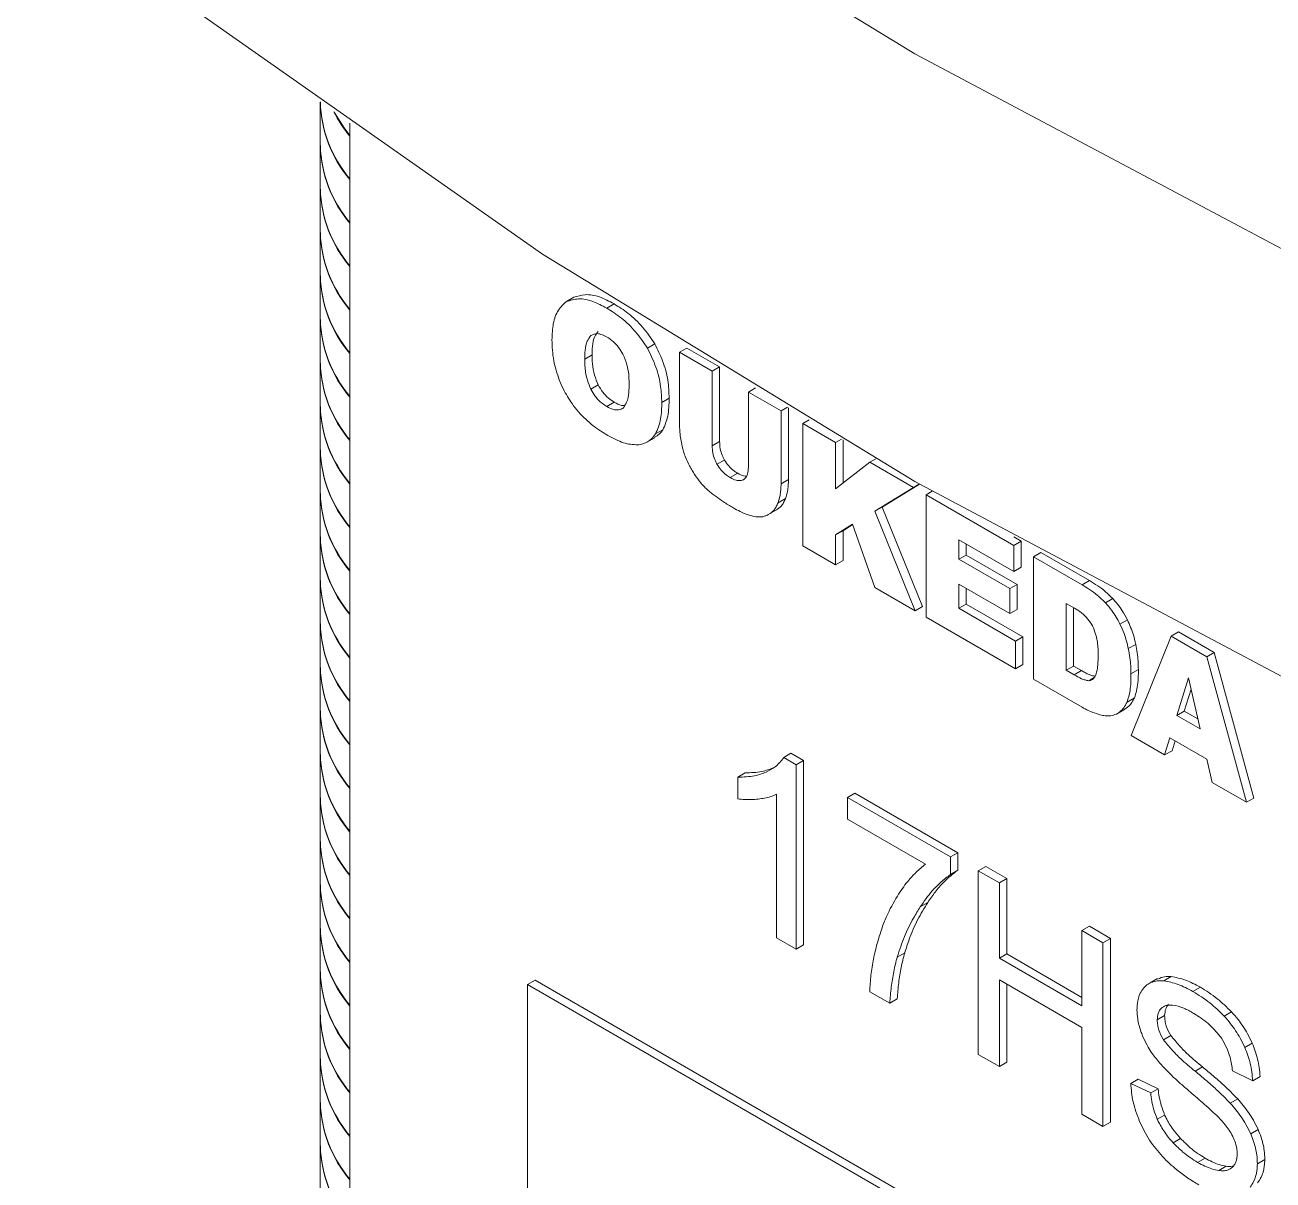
# Model space of a CAD drawing. Header units: millimetres. Extents: x -331 to 5585, y -2655 to 1513.
# Drawn here: x 4929.66 to 4941.59, y 355.13 to 366.16 of the extents above; entities that cross this region are included whole.
import ezdxf

# ---------------------------------------------------------------- set-up
doc = ezdxf.new("R2010")
doc.units = ezdxf.units.MM

msp = doc.modelspace()

# ---------------------------------------------------------------- linework, layer by layer
at = {"color": 7, "linetype": 'Continuous', "lineweight": 15}
for p, q in [((4932.485, 365.414), (4932.485, 365.42)), ((4932.485, 365.414), (4932.485, 365.006)), ((4932.768, 354.384), (4932.768, 365.219)), ((4932.485, 364.999), (4932.485, 365.006)), ((4932.485, 364.999), (4932.485, 364.591)), ((4932.485, 364.584), (4932.485, 364.591)), ((4932.485, 364.584), (4932.485, 364.176)), ((4932.485, 364.169), (4932.485, 364.176)), ((4932.485, 364.169), (4932.485, 363.761)), ((4932.485, 363.754), (4932.485, 363.761)), ((4932.485, 363.754), (4932.485, 363.345)), ((4934.836, 363.516), (4934.907, 363.557)), ((4935.221, 363.454), (4935.291, 363.494)), ((4932.485, 363.338), (4932.485, 363.345)), ((4932.485, 363.338), (4932.485, 362.93)), ((4935.011, 362.968), (4935.081, 363.009)), ((4935.61, 363.072), (4935.681, 363.113)), ((4935.916, 363.032), (4935.987, 363.073)), ((4935.916, 363.032), (4935.916, 362.336)), ((4936.228, 362.852), (4935.916, 363.032)), ((4936.299, 362.893), (4935.987, 363.073)), ((4932.485, 362.923), (4932.485, 362.93)), ((4932.485, 362.923), (4932.485, 362.515)), ((4936.228, 362.852), (4936.299, 362.893)), ((4936.299, 362.18), (4936.299, 362.893)), ((4936.228, 362.139), (4936.228, 362.852)), ((4935.068, 362.681), (4935.138, 362.722)), ((4936.574, 362.652), (4936.642, 362.692)), ((4936.574, 362.652), (4936.574, 361.939)), ((4936.886, 362.472), (4936.574, 362.652)), ((4935.223, 362.514), (4935.293, 362.555)), ((4935.747, 362.554), (4935.817, 362.595)), ((4932.485, 362.508), (4932.485, 362.515)), ((4932.485, 362.508), (4932.485, 362.1)), ((4936.886, 362.472), (4936.948, 362.508)), ((4936.886, 361.776), (4936.886, 362.472)), ((4936.957, 361.817), (4936.957, 362.503)), ((4935.687, 362.253), (4935.758, 362.293)), ((4937.095, 362.352), (4937.154, 362.386)), ((4937.095, 361.183), (4937.095, 362.352)), ((4937.095, 362.352), (4937.407, 362.171)), ((4935.611, 362.176), (4935.681, 362.217)), ((4936.228, 362.139), (4936.299, 362.18)), ((4937.407, 362.171), (4937.464, 362.204)), ((4937.407, 362.171), (4937.407, 361.729)), ((4937.478, 361.784), (4937.478, 362.195)), ((4932.485, 362.093), (4932.485, 362.1)), ((4932.485, 362.093), (4932.485, 361.685)), ((4936.274, 361.963), (4936.345, 362.004)), ((4937.407, 361.729), (4937.735, 361.982)), ((4937.735, 361.982), (4937.79, 362.014)), ((4937.735, 361.982), (4938.151, 361.742)), ((4936.401, 361.836), (4936.472, 361.877)), ((4936.886, 361.776), (4936.957, 361.817)), ((4938.151, 361.742), (4937.782, 361.514)), ((4937.852, 361.555), (4938.208, 361.774)), ((4938.151, 361.742), (4938.208, 361.775)), ((4938.271, 361.673), (4938.328, 361.706)), ((4932.485, 361.678), (4932.485, 361.685)), ((4932.485, 361.678), (4932.485, 361.269)), ((4936.858, 361.596), (4936.929, 361.637)), ((4938.271, 360.504), (4938.271, 361.673)), ((4938.271, 361.673), (4939.109, 361.189)), ((4936.77, 361.486), (4936.841, 361.527)), ((4937.782, 361.514), (4937.852, 361.555)), ((4937.782, 361.514), (4938.168, 360.563)), ((4938.238, 360.604), (4937.852, 361.555)), ((4937.569, 361.39), (4937.407, 361.288)), ((4937.478, 361.328), (4937.57, 361.387)), ((4937.783, 360.786), (4937.569, 361.39)), ((4932.485, 361.262), (4932.485, 361.269)), ((4932.485, 361.262), (4932.485, 360.854)), ((4937.407, 361.288), (4937.478, 361.328)), ((4937.407, 361.288), (4937.407, 361.002)), ((4937.478, 361.043), (4937.478, 361.328)), ((4939.109, 360.939), (4938.584, 361.242)), ((4938.584, 361.242), (4938.584, 361.057)), ((4939.109, 361.189), (4939.18, 361.23)), ((4939.18, 361.23), (4939.11, 361.27)), ((4939.18, 360.98), (4939.18, 361.23)), ((4937.095, 361.183), (4937.407, 361.002)), ((4938.584, 361.057), (4938.655, 361.097)), ((4938.655, 361.097), (4938.655, 361.202)), ((4939.142, 360.816), (4938.655, 361.097)), ((4939.109, 361.189), (4939.109, 360.939)), ((4939.297, 361.081), (4939.368, 361.121)), ((4939.832, 360.853), (4939.368, 361.121)), ((4937.478, 361.043), (4937.407, 361.002)), ((4938.584, 361.057), (4939.071, 360.776)), ((4939.109, 360.939), (4939.18, 360.98)), ((4939.297, 359.912), (4939.297, 361.081)), ((4939.297, 361.081), (4939.762, 360.812)), ((4932.485, 360.847), (4932.485, 360.854)), ((4932.485, 360.847), (4932.485, 360.439)), ((4938.168, 360.563), (4937.783, 360.786)), ((4939.071, 360.537), (4938.584, 360.818)), ((4938.584, 360.818), (4938.584, 360.588)), ((4938.655, 360.629), (4938.655, 360.777)), ((4939.071, 360.776), (4939.142, 360.816)), ((4939.071, 360.776), (4939.071, 360.537)), ((4939.142, 360.578), (4939.142, 360.816)), ((4939.762, 360.812), (4939.832, 360.853)), ((4938.584, 360.588), (4938.655, 360.629)), ((4939.195, 360.317), (4938.655, 360.629)), ((4939.688, 360.59), (4939.61, 360.635)), ((4939.61, 360.635), (4939.61, 359.997)), ((4939.984, 360.641), (4940.054, 360.682)), ((4938.168, 360.563), (4938.238, 360.604)), ((4939.124, 360.011), (4938.271, 360.504)), ((4938.584, 360.588), (4939.124, 360.276)), ((4939.071, 360.537), (4939.142, 360.578)), ((4939.68, 360.037), (4939.68, 360.594)), ((4932.485, 360.432), (4932.485, 360.439)), ((4932.485, 360.432), (4932.485, 360.024)), ((4940.123, 360.437), (4940.194, 360.478)), ((4939.124, 360.276), (4939.195, 360.317)), ((4939.124, 360.276), (4939.124, 360.011)), ((4939.195, 360.052), (4939.195, 360.317)), ((4940.23, 359.373), (4940.611, 360.322)), ((4940.611, 360.322), (4940.682, 360.363)), ((4940.611, 360.322), (4940.952, 360.125)), ((4941.023, 360.166), (4940.682, 360.363)), ((4940.203, 360.203), (4940.274, 360.244)), ((4940.952, 360.125), (4941.023, 360.166)), ((4941.403, 358.777), (4941.023, 360.166)), ((4932.485, 360.017), (4932.485, 360.024)), ((4939.195, 360.052), (4939.124, 360.011)), ((4939.61, 359.997), (4939.68, 360.037)), ((4939.757, 359.993), (4939.68, 360.037)), ((4940.952, 360.125), (4941.332, 358.736)), ((4932.485, 360.017), (4932.485, 359.609)), ((4939.762, 359.643), (4939.297, 359.912)), ((4939.61, 359.997), (4939.686, 359.952)), ((4939.686, 359.952), (4939.757, 359.993)), ((4939.826, 359.897), (4939.878, 359.927)), ((4940.228, 359.962), (4940.299, 360.003)), ((4940.778, 359.923), (4940.667, 359.566)), ((4940.889, 359.438), (4940.778, 359.923)), ((4940.738, 359.607), (4940.802, 359.815)), ((4940.191, 359.693), (4940.262, 359.734)), ((4932.485, 359.602), (4932.485, 359.609)), ((4932.485, 359.602), (4932.485, 359.193)), ((4940.089, 359.579), (4940.16, 359.62)), ((4940.738, 359.607), (4940.667, 359.566)), ((4940.667, 359.566), (4940.889, 359.438)), ((4940.868, 359.532), (4940.738, 359.607)), ((4940.55, 359.188), (4940.23, 359.373)), ((4940.599, 359.353), (4940.55, 359.188)), ((4940.954, 359.148), (4940.599, 359.353)), ((4940.621, 359.229), (4940.649, 359.324)), ((4932.485, 359.187), (4932.485, 359.193)), ((4936.911, 359.164), (4936.981, 359.205)), ((4937.102, 359.135), (4936.981, 359.205)), ((4940.55, 359.188), (4940.621, 359.229)), ((4932.485, 359.187), (4932.485, 358.778)), ((4937.031, 359.094), (4936.911, 359.164)), ((4937.102, 359.135), (4937.031, 359.094)), ((4937.031, 357.334), (4937.031, 359.094)), ((4937.102, 357.375), (4937.102, 359.135)), ((4941.005, 358.926), (4940.954, 359.148)), ((4936.472, 358.977), (4936.542, 359.018)), ((4936.472, 358.977), (4936.472, 358.769)), ((4941.332, 358.736), (4941.005, 358.926)), ((4932.485, 358.771), (4932.485, 358.778)), ((4932.485, 358.771), (4932.485, 358.363)), ((4936.844, 358.813), (4936.844, 357.441)), ((4937.521, 358.782), (4937.592, 358.823)), ((4937.521, 358.782), (4938.504, 358.214)), ((4937.521, 358.575), (4937.521, 358.782)), ((4938.575, 358.255), (4937.592, 358.823)), ((4941.403, 358.777), (4941.332, 358.736)), ((4938.265, 358.146), (4937.521, 358.575)), ((4932.485, 358.356), (4932.485, 358.363)), ((4932.485, 358.356), (4932.485, 357.948)), ((4938.504, 358.214), (4938.575, 358.255)), ((4938.575, 358.088), (4938.575, 358.255)), ((4938.504, 358.214), (4938.504, 358.047)), ((4938.77, 358.083), (4938.841, 358.124)), ((4939.042, 358.008), (4938.841, 358.124)), ((4938.504, 358.047), (4938.575, 358.088)), ((4938.77, 358.083), (4938.971, 357.967)), ((4938.77, 356.33), (4938.77, 358.083)), ((4938.971, 357.967), (4939.042, 358.008)), ((4939.042, 357.288), (4939.042, 358.008)), ((4932.485, 357.941), (4932.485, 357.948)), ((4932.485, 357.941), (4932.485, 357.533)), ((4938.971, 357.967), (4938.971, 357.247)), ((4938.216, 357.739), (4938.287, 357.78)), ((4932.485, 357.526), (4932.485, 357.533)), ((4932.485, 357.526), (4932.485, 357.117)), ((4939.76, 357.512), (4939.831, 357.553)), ((4940.032, 357.437), (4939.831, 357.553)), ((4936.844, 357.441), (4937.031, 357.334)), ((4939.76, 356.792), (4939.76, 357.512)), ((4939.76, 357.512), (4939.961, 357.396)), ((4939.961, 357.396), (4940.032, 357.437)), ((4940.032, 355.683), (4940.032, 357.437)), ((4937.031, 357.334), (4937.102, 357.375)), ((4937.996, 357.259), (4938.067, 357.299)), ((4938.971, 357.247), (4939.042, 357.288)), ((4939.76, 356.873), (4939.042, 357.288)), ((4939.961, 357.396), (4939.961, 355.642)), ((4938.971, 357.247), (4939.76, 356.792)), ((4932.485, 357.111), (4932.485, 357.117)), ((4932.485, 357.111), (4932.485, 356.702)), ((4940.481, 357.053), (4940.411, 357.012)), ((4940.541, 357.031), (4940.612, 357.072)), ((4934.465, 356.997), (4934.536, 357.038)), ((4934.465, 354.955), (4934.465, 356.997)), ((4934.465, 356.997), (4948.607, 348.833)), ((4948.678, 348.874), (4934.536, 357.038)), ((4937.925, 356.818), (4937.733, 356.928)), ((4939.76, 356.585), (4938.971, 357.04)), ((4938.971, 356.214), (4938.971, 357.04)), ((4939.042, 356.255), (4939.042, 357)), ((4940.82, 356.93), (4940.891, 356.971)), ((4937.925, 356.818), (4937.996, 356.859)), ((4932.485, 356.695), (4932.485, 356.702)), ((4932.485, 356.695), (4932.485, 356.287)), ((4940.479, 356.659), (4940.55, 356.7)), ((4941.118, 356.695), (4941.188, 356.736)), ((4939.76, 355.758), (4939.76, 356.585)), ((4940.538, 356.469), (4940.609, 356.51)), ((4938.77, 356.33), (4938.971, 356.214)), ((4941.316, 356.396), (4941.387, 356.437)), ((4932.485, 356.28), (4932.485, 356.287)), ((4932.485, 356.28), (4932.485, 355.872)), ((4938.971, 356.214), (4939.042, 356.255)), ((4940.841, 356.169), (4940.912, 356.21)), ((4940.227, 356.052), (4940.298, 356.093)), ((4940.488, 356.002), (4940.298, 356.093)), ((4941.198, 356.171), (4941.391, 356.077)), ((4941.391, 356.077), (4941.461, 356.117)), ((4940.417, 355.962), (4940.227, 356.052)), ((4940.417, 355.962), (4940.488, 356.002)), ((4932.485, 355.865), (4932.485, 355.872)), ((4932.485, 355.865), (4932.485, 355.457)), ((4941.177, 355.864), (4941.248, 355.904)), ((4939.961, 355.642), (4939.76, 355.758)), ((4940.48, 355.71), (4940.55, 355.75)), ((4939.961, 355.642), (4940.032, 355.683)), ((4941.373, 355.572), (4941.444, 355.613)), ((4940.632, 355.485), (4940.703, 355.526)), ((4932.485, 355.45), (4932.485, 355.457)), ((4932.485, 355.45), (4932.485, 355.042)), ((4940.865, 355.298), (4940.936, 355.339)), ((4941.068, 355.221), (4941.139, 355.262)), ((4941.436, 355.286), (4941.507, 355.327))]:
    msp.add_line(p, q, dxfattribs=at)
at = {"color": 7, "linetype": 'Continuous', "lineweight": 15, "flags": 128}
for points in [[(4915.834, 392.623), (4915.874, 391.206), (4916.222, 388.224), (4916.926, 385.262), (4917.982, 382.336), (4919.384, 379.459), (4921.128, 376.645), (4923.203, 373.907), (4925.601, 371.258), (4928.31, 368.711), (4931.317, 366.277), (4934.607, 363.97), (4938.165, 361.799), (4941.974, 359.774), (4946.017, 357.907), (4950.272, 356.204), (4954.721, 354.676), (4959.342, 353.328), (4964.113, 352.167), (4969.012, 351.199), (4974.014, 350.429), (4979.097, 349.86), (4984.235, 349.494), (4989.405, 349.334)], [(4934.607, 368.052), (4938.165, 365.881), (4941.974, 363.857), (4946.017, 361.989), (4950.272, 360.287), (4954.721, 358.758), (4959.342, 357.411), (4964.113, 356.25), (4969.012, 355.282), (4974.014, 354.512), (4979.097, 353.942), (4984.235, 353.577), (4989.405, 353.417)], [(4932.619, 365.325), (4932.714, 365.174), (4932.768, 365.102)]]:
    msp.add_lwpolyline(points, dxfattribs=at)
at = {"color": 7, "linetype": 'Continuous', "lineweight": 15}
for centre, radius, start, end in [((4933.674, 365.458), 1.189, 181.746, 220.3955), ((4933.659, 365.445), 1.174, 181.4984, 220.6431), ((4933.836, 365.971), 1.381, 207.7269, 219.3591), ((4933.674, 365.042), 1.189, 181.746, 220.3955), ((4933.659, 365.03), 1.174, 181.4984, 220.6431), ((4933.674, 364.627), 1.189, 181.746, 220.3955), ((4933.659, 364.615), 1.174, 181.4984, 220.6431), ((4933.674, 364.212), 1.189, 181.746, 220.3955), ((4933.659, 364.2), 1.174, 181.4984, 220.6431), ((4933.674, 363.797), 1.189, 181.746, 220.3955), ((4933.659, 363.784), 1.174, 181.4984, 220.6431), ((4933.674, 363.382), 1.189, 181.746, 220.3955), ((4933.659, 363.369), 1.174, 181.4984, 220.6431), ((4933.674, 362.966), 1.189, 181.746, 220.3955), ((4933.659, 362.954), 1.174, 181.4984, 220.6431), ((4933.674, 362.551), 1.189, 181.746, 220.3955), ((4933.659, 362.539), 1.174, 181.4984, 220.6431), ((4933.674, 362.136), 1.189, 181.746, 220.3955), ((4933.659, 362.124), 1.174, 181.4984, 220.6431), ((4933.674, 361.721), 1.189, 181.746, 220.3955), ((4933.659, 361.708), 1.174, 181.4984, 220.6431), ((4933.674, 361.306), 1.189, 181.746, 220.3955), ((4933.659, 361.293), 1.174, 181.4984, 220.6431), ((4933.674, 360.89), 1.189, 181.746, 220.3955), ((4933.659, 360.878), 1.174, 181.4984, 220.6431), ((4933.674, 360.475), 1.189, 181.746, 220.3955), ((4933.659, 360.463), 1.174, 181.4984, 220.6431), ((4933.674, 360.06), 1.189, 181.746, 220.3955), ((4933.659, 360.048), 1.174, 181.4984, 220.6431), ((4933.674, 359.645), 1.189, 181.746, 220.3955), ((4933.659, 359.632), 1.174, 181.4984, 220.6431), ((4933.674, 359.23), 1.189, 181.746, 220.3955), ((4933.659, 359.217), 1.174, 181.4984, 220.6431), ((4933.674, 358.814), 1.189, 181.746, 220.3955), ((4933.659, 358.802), 1.174, 181.4984, 220.6431), ((4933.674, 358.399), 1.189, 181.746, 220.3955), ((4933.659, 358.387), 1.174, 181.4984, 220.6431), ((4933.674, 357.984), 1.189, 181.746, 220.3955), ((4933.659, 357.972), 1.174, 181.4984, 220.6431), ((4933.674, 357.569), 1.189, 181.746, 220.3955), ((4933.659, 357.556), 1.174, 181.4984, 220.6431), ((4933.674, 357.154), 1.189, 181.746, 220.3955), ((4933.659, 357.141), 1.174, 181.4984, 220.6431), ((4933.674, 356.739), 1.189, 181.746, 220.3955), ((4933.659, 356.726), 1.174, 181.4984, 220.6431), ((4933.674, 356.323), 1.189, 181.746, 220.3955), ((4933.659, 356.311), 1.174, 181.4984, 220.6431), ((4933.674, 355.908), 1.189, 181.746, 220.3955), ((4933.659, 355.896), 1.174, 181.4984, 220.6431), ((4933.674, 355.493), 1.189, 181.746, 220.3955), ((4933.659, 355.481), 1.174, 181.4984, 220.6431)]:
    msp.add_arc(centre, radius, start, end, dxfattribs=at)
for points, knots in [([(4934.698, 363.15), (4934.7, 363.204), (4934.704, 363.311), (4934.751, 363.439), (4934.808, 363.491), (4934.836, 363.516)], [0, 0, 0, 0, 0.337775, 0.680268, 1, 1, 1, 1]), ([(4934.836, 363.516), (4934.873, 363.528), (4934.949, 363.553), (4935.084, 363.525), (4935.176, 363.477), (4935.221, 363.454)], [0, 0, 0, 0, 0.338899, 0.683192, 1, 1, 1, 1]), ([(4935.291, 363.494), (4935.244, 363.519), (4935.149, 363.57), (4935.015, 363.592), (4934.942, 363.568), (4934.907, 363.557)], [0, 0, 0, 0, 0.33879, 0.68241, 1, 1, 1, 1]), ([(4935.681, 363.113), (4935.643, 363.168), (4935.567, 363.279), (4935.43, 363.408), (4935.337, 363.466), (4935.291, 363.494)], [0, 0, 0, 0, 0.335906, 0.677011, 1, 1, 1, 1]), ([(4935.221, 363.454), (4935.268, 363.424), (4935.363, 363.365), (4935.499, 363.234), (4935.574, 363.125), (4935.61, 363.072)], [0, 0, 0, 0, 0.3358065, 0.6761538, 1, 1, 1, 1]), ([(4934.768, 362.769), (4934.747, 362.83), (4934.716, 362.927), (4934.701, 363.053), (4934.699, 363.118), (4934.698, 363.15)], [0, 0, 0, 0, 0.4620199, 0.7288458, 1, 1, 1, 1]), ([(4935.068, 363.191), (4935.056, 363.174), (4935.029, 363.137), (4935.011, 363.058), (4935.011, 362.996), (4935.011, 362.968)], [0, 0, 0, 0, 0.304347, 0.68505, 1, 1, 1, 1]), ([(4935.22, 363.181), (4935.202, 363.189), (4935.165, 363.207), (4935.111, 363.214), (4935.083, 363.199), (4935.068, 363.191)], [0, 0, 0, 0, 0.318336, 0.641727, 1, 1, 1, 1]), ([(4935.081, 363.009), (4935.081, 363.036), (4935.082, 363.1), (4935.1, 363.178), (4935.128, 363.216), (4935.139, 363.232)], [0, 0, 0, 0, 0.304337, 0.71692, 1, 1, 1, 1]), ([(4935.376, 363.014), (4935.363, 363.036), (4935.336, 363.08), (4935.282, 363.14), (4935.242, 363.166), (4935.22, 363.181)], [0, 0, 0, 0, 0.309928, 0.624544, 1, 1, 1, 1]), ([(4935.138, 362.722), (4935.126, 362.752), (4935.099, 362.821), (4935.082, 362.919), (4935.082, 362.981), (4935.081, 363.009)], [0, 0, 0, 0, 0.30614, 0.6887, 1, 1, 1, 1]), ([(4935.434, 362.74), (4935.434, 362.767), (4935.433, 362.822), (4935.416, 362.916), (4935.39, 362.98), (4935.376, 363.014)], [0, 0, 0, 0, 0.320887, 0.644521, 1, 1, 1, 1]), ([(4935.61, 363.072), (4935.639, 363.012), (4935.698, 362.891), (4935.741, 362.711), (4935.745, 362.604), (4935.747, 362.554)], [0, 0, 0, 0, 0.342811, 0.691207, 1, 1, 1, 1]), ([(4935.817, 362.595), (4935.815, 362.651), (4935.811, 362.763), (4935.763, 362.944), (4935.707, 363.059), (4935.681, 363.113)], [0, 0, 0, 0, 0.342736, 0.690552, 1, 1, 1, 1]), ([(4935.011, 362.968), (4935.011, 362.941), (4935.011, 362.877), (4935.03, 362.778), (4935.057, 362.709), (4935.068, 362.681)], [0, 0, 0, 0, 0.306286, 0.717693, 1, 1, 1, 1]), ([(4934.95, 362.464), (4934.929, 362.49), (4934.876, 362.557), (4934.814, 362.661), (4934.78, 362.74), (4934.768, 362.769)], [0, 0, 0, 0, 0.278927, 0.731767, 1, 1, 1, 1]), ([(4935.068, 362.681), (4935.08, 362.659), (4935.106, 362.616), (4935.16, 362.555), (4935.2, 362.529), (4935.223, 362.514)], [0, 0, 0, 0, 0.304701, 0.613682, 1, 1, 1, 1]), ([(4935.293, 362.555), (4935.274, 362.567), (4935.236, 362.592), (4935.181, 362.65), (4935.153, 362.698), (4935.138, 362.722)], [0, 0, 0, 0, 0.328341, 0.66237, 1, 1, 1, 1]), ([(4935.379, 362.5), (4935.39, 362.517), (4935.417, 362.558), (4935.434, 362.642), (4935.434, 362.709), (4935.434, 362.74)], [0, 0, 0, 0, 0.288346, 0.681297, 1, 1, 1, 1]), ([(4935.393, 362.525), (4935.383, 362.524), (4935.352, 362.523), (4935.317, 362.542), (4935.293, 362.555)], [0, 0, 0, 0, 0.332578, 1, 1, 1, 1]), ([(4935.747, 362.554), (4935.746, 362.5), (4935.744, 362.416), (4935.717, 362.32), (4935.697, 362.275), (4935.687, 362.253)], [0, 0, 0, 0, 0.47276, 0.734383, 1, 1, 1, 1]), ([(4935.758, 362.293), (4935.776, 362.334), (4935.803, 362.397), (4935.815, 362.505), (4935.817, 362.565), (4935.817, 362.595)], [0, 0, 0, 0, 0.473039, 0.735115, 1, 1, 1, 1]), ([(4935.233, 362.238), (4935.186, 362.266), (4935.113, 362.31), (4935.019, 362.393), (4934.973, 362.44), (4934.95, 362.464)], [0, 0, 0, 0, 0.487166, 0.742025, 1, 1, 1, 1]), ([(4935.223, 362.514), (4935.242, 362.504), (4935.281, 362.484), (4935.336, 362.478), (4935.365, 362.493), (4935.379, 362.5)], [0, 0, 0, 0, 0.334306, 0.674611, 1, 1, 1, 1]), ([(4935.678, 362.223), (4935.694, 362.231), (4935.725, 362.248), (4935.747, 362.278), (4935.758, 362.293)], [0, 0, 0, 0, 0.5075917, 1, 1, 1, 1]), ([(4935.916, 362.336), (4935.917, 362.308), (4935.919, 362.259), (4935.931, 362.187), (4935.94, 362.143), (4935.945, 362.121)], [0, 0, 0, 0, 0.406415, 0.702297, 1, 1, 1, 1]), ([(4935.514, 362.148), (4935.471, 362.151), (4935.404, 362.156), (4935.308, 362.198), (4935.258, 362.224), (4935.233, 362.238)], [0, 0, 0, 0, 0.4870959, 0.7420281, 1, 1, 1, 1]), ([(4935.687, 362.253), (4935.675, 362.236), (4935.643, 362.194), (4935.583, 362.159), (4935.532, 362.151), (4935.514, 362.148)], [0, 0, 0, 0, 0.283247, 0.7442, 1, 1, 1, 1]), ([(4936.345, 362.004), (4936.338, 362.019), (4936.321, 362.054), (4936.301, 362.116), (4936.3, 362.158), (4936.299, 362.18)], [0, 0, 0, 0, 0.252209, 0.598896, 1, 1, 1, 1]), ([(4935.945, 362.121), (4935.949, 362.106), (4935.957, 362.076), (4935.977, 362.018), (4935.998, 361.975), (4936.012, 361.948)], [0, 0, 0, 0, 0.2616839, 0.5236416, 1, 1, 1, 1]), ([(4936.274, 361.963), (4936.267, 361.978), (4936.25, 362.014), (4936.23, 362.075), (4936.229, 362.117), (4936.228, 362.139)], [0, 0, 0, 0, 0.252209, 0.598896, 1, 1, 1, 1]), ([(4936.012, 361.948), (4936.02, 361.934), (4936.036, 361.905), (4936.07, 361.848), (4936.099, 361.81), (4936.119, 361.786)], [0, 0, 0, 0, 0.254165, 0.508766, 1, 1, 1, 1]), ([(4936.401, 361.836), (4936.39, 361.843), (4936.36, 361.862), (4936.314, 361.903), (4936.287, 361.943), (4936.274, 361.963)], [0, 0, 0, 0, 0.255056, 0.637039, 1, 1, 1, 1]), ([(4936.472, 361.877), (4936.46, 361.884), (4936.431, 361.903), (4936.385, 361.944), (4936.358, 361.984), (4936.345, 362.004)], [0, 0, 0, 0, 0.255056, 0.637039, 1, 1, 1, 1]), ([(4936.574, 361.939), (4936.574, 361.926), (4936.572, 361.892), (4936.56, 361.845), (4936.538, 361.825), (4936.528, 361.816)], [0, 0, 0, 0, 0.25103, 0.649938, 1, 1, 1, 1]), ([(4936.528, 361.816), (4936.519, 361.813), (4936.497, 361.806), (4936.454, 361.808), (4936.42, 361.826), (4936.401, 361.836)], [0, 0, 0, 0, 0.256717, 0.596564, 1, 1, 1, 1]), ([(4936.557, 361.85), (4936.547, 361.85), (4936.521, 361.85), (4936.491, 361.866), (4936.472, 361.877)], [0, 0, 0, 0, 0.366037, 1, 1, 1, 1]), ([(4936.929, 361.637), (4936.936, 361.659), (4936.947, 361.697), (4936.955, 361.759), (4936.956, 361.797), (4936.957, 361.817)], [0, 0, 0, 0, 0.410342, 0.703802, 1, 1, 1, 1]), ([(4936.119, 361.786), (4936.142, 361.761), (4936.177, 361.723), (4936.227, 361.682), (4936.252, 361.663), (4936.265, 361.654)], [0, 0, 0, 0, 0.493659, 0.746077, 1, 1, 1, 1]), ([(4936.858, 361.596), (4936.865, 361.618), (4936.877, 361.656), (4936.884, 361.718), (4936.886, 361.756), (4936.886, 361.776)], [0, 0, 0, 0, 0.410342, 0.703802, 1, 1, 1, 1]), ([(4936.265, 361.654), (4936.288, 361.637), (4936.327, 361.61), (4936.381, 361.576), (4936.411, 361.558), (4936.426, 361.549)], [0, 0, 0, 0, 0.437454, 0.718596, 1, 1, 1, 1]), ([(4936.77, 361.486), (4936.786, 361.497), (4936.813, 361.516), (4936.84, 361.556), (4936.852, 361.583), (4936.858, 361.596)], [0, 0, 0, 0, 0.4266312, 0.7111751, 1, 1, 1, 1]), ([(4936.841, 361.527), (4936.857, 361.538), (4936.884, 361.556), (4936.911, 361.597), (4936.923, 361.624), (4936.929, 361.637)], [0, 0, 0, 0, 0.4266312, 0.7111751, 1, 1, 1, 1]), ([(4936.426, 361.549), (4936.45, 361.536), (4936.498, 361.509), (4936.572, 361.478), (4936.621, 361.467), (4936.645, 361.461)], [0, 0, 0, 0, 0.317942, 0.656211, 1, 1, 1, 1]), ([(4936.645, 361.461), (4936.668, 361.46), (4936.702, 361.458), (4936.742, 361.472), (4936.761, 361.481), (4936.77, 361.486)], [0, 0, 0, 0, 0.490858, 0.744337, 1, 1, 1, 1]), ([(4939.762, 360.812), (4939.785, 360.798), (4939.834, 360.769), (4939.909, 360.713), (4939.959, 360.665), (4939.984, 360.641)], [0, 0, 0, 0, 0.312404, 0.652373, 1, 1, 1, 1]), ([(4940.054, 360.682), (4940.032, 360.704), (4939.985, 360.749), (4939.91, 360.807), (4939.858, 360.837), (4939.832, 360.853)], [0, 0, 0, 0, 0.3123999, 0.6528446, 1, 1, 1, 1]), ([(4939.984, 360.641), (4940.005, 360.617), (4940.042, 360.574), (4940.088, 360.504), (4940.111, 360.459), (4940.123, 360.437)], [0, 0, 0, 0, 0.398526, 0.695893, 1, 1, 1, 1]), ([(4940.194, 360.478), (4940.178, 360.507), (4940.151, 360.559), (4940.102, 360.626), (4940.07, 360.663), (4940.054, 360.682)], [0, 0, 0, 0, 0.398566, 0.696006, 1, 1, 1, 1]), ([(4939.862, 360.421), (4939.846, 360.444), (4939.814, 360.491), (4939.754, 360.551), (4939.711, 360.576), (4939.688, 360.59)], [0, 0, 0, 0, 0.315685, 0.636398, 1, 1, 1, 1]), ([(4939.914, 360.137), (4939.914, 360.164), (4939.915, 360.228), (4939.898, 360.326), (4939.872, 360.395), (4939.862, 360.421)], [0, 0, 0, 0, 0.30778, 0.732642, 1, 1, 1, 1]), ([(4940.123, 360.437), (4940.137, 360.407), (4940.161, 360.353), (4940.187, 360.274), (4940.198, 360.227), (4940.203, 360.203)], [0, 0, 0, 0, 0.388643, 0.69191, 1, 1, 1, 1]), ([(4940.274, 360.244), (4940.267, 360.274), (4940.255, 360.328), (4940.226, 360.406), (4940.205, 360.454), (4940.194, 360.478)], [0, 0, 0, 0, 0.388727, 0.691862, 1, 1, 1, 1]), ([(4940.203, 360.203), (4940.209, 360.173), (4940.219, 360.117), (4940.227, 360.037), (4940.228, 359.987), (4940.228, 359.962)], [0, 0, 0, 0, 0.356767, 0.677261, 1, 1, 1, 1]), ([(4940.299, 360.003), (4940.298, 360.031), (4940.297, 360.083), (4940.289, 360.164), (4940.279, 360.217), (4940.274, 360.244)], [0, 0, 0, 0, 0.3568493, 0.6773756, 1, 1, 1, 1]), ([(4939.891, 359.947), (4939.897, 359.97), (4939.909, 360.009), (4939.914, 360.074), (4939.914, 360.116), (4939.914, 360.137)], [0, 0, 0, 0, 0.397048, 0.697151, 1, 1, 1, 1]), ([(4939.686, 359.952), (4939.71, 359.939), (4939.745, 359.918), (4939.791, 359.903), (4939.814, 359.899), (4939.826, 359.897)], [0, 0, 0, 0, 0.491327, 0.743971, 1, 1, 1, 1]), ([(4939.886, 359.94), (4939.878, 359.941), (4939.859, 359.945), (4939.828, 359.955), (4939.793, 359.973), (4939.769, 359.986), (4939.757, 359.993)], [0, 0, 0, 0, 0.1866691, 0.4565752, 0.7273545, 1, 1, 1, 1]), ([(4939.826, 359.897), (4939.836, 359.899), (4939.855, 359.903), (4939.877, 359.922), (4939.886, 359.939), (4939.891, 359.947)], [0, 0, 0, 0, 0.348533, 0.70128, 1, 1, 1, 1]), ([(4940.228, 359.962), (4940.228, 359.935), (4940.228, 359.881), (4940.22, 359.787), (4940.202, 359.729), (4940.191, 359.693)], [0, 0, 0, 0, 0.276593, 0.553659, 1, 1, 1, 1]), ([(4940.262, 359.734), (4940.269, 359.756), (4940.283, 359.8), (4940.298, 359.888), (4940.299, 359.959), (4940.299, 360.003)], [0, 0, 0, 0, 0.276755, 0.553904, 1, 1, 1, 1]), ([(4940.191, 359.693), (4940.181, 359.674), (4940.164, 359.64), (4940.128, 359.603), (4940.102, 359.587), (4940.089, 359.579)], [0, 0, 0, 0, 0.386999, 0.690612, 1, 1, 1, 1]), ([(4940.16, 359.62), (4940.176, 359.63), (4940.205, 359.648), (4940.238, 359.689), (4940.254, 359.719), (4940.262, 359.734)], [0, 0, 0, 0, 0.387037, 0.69079, 1, 1, 1, 1]), ([(4939.948, 359.568), (4939.925, 359.574), (4939.883, 359.586), (4939.821, 359.612), (4939.781, 359.633), (4939.762, 359.643)], [0, 0, 0, 0, 0.374364, 0.686056, 1, 1, 1, 1]), ([(4940.089, 359.579), (4940.071, 359.572), (4940.041, 359.56), (4939.992, 359.56), (4939.963, 359.565), (4939.948, 359.568)], [0, 0, 0, 0, 0.432648, 0.713716, 1, 1, 1, 1]), ([(4936.911, 359.164), (4936.899, 359.147), (4936.874, 359.115), (4936.822, 359.063), (4936.775, 359.04), (4936.745, 359.025)], [0, 0, 0, 0, 0.268463, 0.537553, 1, 1, 1, 1]), ([(4936.745, 359.025), (4936.709, 359.011), (4936.648, 358.989), (4936.555, 358.978), (4936.499, 358.977), (4936.472, 358.977)], [0, 0, 0, 0, 0.432162, 0.715227, 1, 1, 1, 1]), ([(4936.816, 359.066), (4936.779, 359.052), (4936.719, 359.03), (4936.625, 359.019), (4936.57, 359.018), (4936.542, 359.018)], [0, 0, 0, 0, 0.432162, 0.715227, 1, 1, 1, 1]), ([(4936.472, 358.769), (4936.493, 358.767), (4936.538, 358.762), (4936.604, 358.762), (4936.646, 358.765), (4936.668, 358.767)], [0, 0, 0, 0, 0.323119, 0.660944, 1, 1, 1, 1]), ([(4936.668, 358.767), (4936.688, 358.77), (4936.729, 358.774), (4936.789, 358.789), (4936.826, 358.805), (4936.844, 358.813)], [0, 0, 0, 0, 0.323182, 0.660465, 1, 1, 1, 1]), ([(4938.265, 358.146), (4938.235, 358.12), (4938.175, 358.07), (4938.083, 357.972), (4938.029, 357.889), (4937.997, 357.841)], [0, 0, 0, 0, 0.294679, 0.589596, 1, 1, 1, 1]), ([(4938.504, 358.047), (4938.473, 358.023), (4938.412, 357.975), (4938.313, 357.877), (4938.253, 357.791), (4938.216, 357.739)], [0, 0, 0, 0, 0.281783, 0.563806, 1, 1, 1, 1]), ([(4938.287, 357.78), (4938.311, 357.814), (4938.358, 357.881), (4938.449, 357.99), (4938.527, 358.051), (4938.575, 358.088)], [0, 0, 0, 0, 0.281787, 0.563748, 1, 1, 1, 1]), ([(4937.804, 357.388), (4937.817, 357.432), (4937.844, 357.521), (4937.903, 357.679), (4937.96, 357.778), (4937.997, 357.841)], [0, 0, 0, 0, 0.268349, 0.536732, 1, 1, 1, 1]), ([(4938.067, 357.299), (4938.081, 357.343), (4938.117, 357.453), (4938.187, 357.618), (4938.254, 357.726), (4938.287, 357.78)], [0, 0, 0, 0, 0.247529, 0.622241, 1, 1, 1, 1]), ([(4938.216, 357.739), (4938.194, 357.704), (4938.139, 357.614), (4938.061, 357.458), (4938.018, 357.325), (4937.996, 357.259)], [0, 0, 0, 0, 0.247493, 0.622255, 1, 1, 1, 1]), ([(4937.733, 356.928), (4937.736, 356.981), (4937.743, 357.089), (4937.767, 357.242), (4937.791, 357.339), (4937.804, 357.388)], [0, 0, 0, 0, 0.321803, 0.659839, 1, 1, 1, 1]), ([(4937.996, 356.859), (4938, 356.91), (4938.008, 357.014), (4938.031, 357.162), (4938.055, 357.253), (4938.067, 357.299)], [0, 0, 0, 0, 0.33343, 0.665795, 1, 1, 1, 1]), ([(4937.996, 357.259), (4937.984, 357.213), (4937.961, 357.121), (4937.937, 356.973), (4937.929, 356.87), (4937.925, 356.818)], [0, 0, 0, 0, 0.3334884, 0.6657692, 1, 1, 1, 1]), ([(4940.612, 357.072), (4940.59, 357.073), (4940.543, 357.076), (4940.505, 357.058), (4940.484, 357.048)], [0, 0, 0, 0, 0.457728, 1, 1, 1, 1]), ([(4940.891, 356.971), (4940.843, 356.996), (4940.772, 357.034), (4940.68, 357.06), (4940.635, 357.068), (4940.612, 357.072)], [0, 0, 0, 0, 0.496965, 0.747481, 1, 1, 1, 1]), ([(4940.351, 356.966), (4940.339, 356.949), (4940.31, 356.908), (4940.29, 356.833), (4940.287, 356.775), (4940.285, 356.755)], [0, 0, 0, 0, 0.311622, 0.761414, 1, 1, 1, 1]), ([(4940.541, 357.031), (4940.52, 357.032), (4940.465, 357.034), (4940.4, 357.011), (4940.364, 356.978), (4940.351, 356.966)], [0, 0, 0, 0, 0.286976, 0.735264, 1, 1, 1, 1]), ([(4940.82, 356.93), (4940.772, 356.955), (4940.701, 356.993), (4940.609, 357.019), (4940.564, 357.027), (4940.541, 357.031)], [0, 0, 0, 0, 0.496965, 0.747481, 1, 1, 1, 1]), ([(4941.118, 356.695), (4941.073, 356.739), (4941.003, 356.808), (4940.901, 356.88), (4940.847, 356.913), (4940.82, 356.93)], [0, 0, 0, 0, 0.4651109, 0.7313726, 1, 1, 1, 1]), ([(4941.188, 356.736), (4941.144, 356.78), (4941.073, 356.849), (4940.972, 356.921), (4940.918, 356.954), (4940.891, 356.971)], [0, 0, 0, 0, 0.4651109, 0.7313726, 1, 1, 1, 1]), ([(4940.55, 356.7), (4940.552, 356.722), (4940.556, 356.766), (4940.577, 356.795), (4940.587, 356.809)], [0, 0, 0, 0, 0.495297, 1, 1, 1, 1]), ([(4940.285, 356.755), (4940.287, 356.727), (4940.29, 356.662), (4940.313, 356.575), (4940.333, 356.521), (4940.339, 356.506)], [0, 0, 0, 0, 0.3565528, 0.8313156, 1, 1, 1, 1]), ([(4940.479, 356.659), (4940.481, 356.681), (4940.486, 356.724), (4940.514, 356.774), (4940.546, 356.789), (4940.562, 356.797)], [0, 0, 0, 0, 0.319336, 0.644736, 1, 1, 1, 1]), ([(4940.609, 356.51), (4940.592, 356.54), (4940.567, 356.587), (4940.553, 356.651), (4940.551, 356.683), (4940.55, 356.7)], [0, 0, 0, 0, 0.4704715, 0.7294863, 1, 1, 1, 1]), ([(4940.562, 356.797), (4940.583, 356.798), (4940.636, 356.802), (4940.727, 356.778), (4940.796, 356.739), (4940.828, 356.721)], [0, 0, 0, 0, 0.254624, 0.656713, 1, 1, 1, 1]), ([(4940.828, 356.721), (4940.852, 356.706), (4940.92, 356.665), (4941.013, 356.586), (4941.072, 356.51), (4941.093, 356.483)], [0, 0, 0, 0, 0.253892, 0.736837, 1, 1, 1, 1]), ([(4941.316, 356.396), (4941.302, 356.426), (4941.263, 356.505), (4941.195, 356.607), (4941.139, 356.671), (4941.118, 356.695)], [0, 0, 0, 0, 0.274349, 0.725593, 1, 1, 1, 1]), ([(4941.387, 356.437), (4941.372, 356.467), (4941.334, 356.546), (4941.266, 356.648), (4941.21, 356.712), (4941.188, 356.736)], [0, 0, 0, 0, 0.274349, 0.725593, 1, 1, 1, 1]), ([(4940.538, 356.469), (4940.522, 356.499), (4940.496, 356.546), (4940.483, 356.611), (4940.48, 356.643), (4940.479, 356.659)], [0, 0, 0, 0, 0.4704715, 0.7294863, 1, 1, 1, 1]), ([(4940.339, 356.506), (4940.353, 356.476), (4940.378, 356.423), (4940.431, 356.335), (4940.474, 356.283), (4940.501, 356.249)], [0, 0, 0, 0, 0.32563, 0.573904, 1, 1, 1, 1]), ([(4940.841, 356.169), (4940.795, 356.207), (4940.719, 356.269), (4940.618, 356.372), (4940.565, 356.437), (4940.538, 356.469)], [0, 0, 0, 0, 0.43734, 0.716471, 1, 1, 1, 1]), ([(4940.912, 356.21), (4940.866, 356.248), (4940.79, 356.31), (4940.688, 356.413), (4940.636, 356.478), (4940.609, 356.51)], [0, 0, 0, 0, 0.43734, 0.716471, 1, 1, 1, 1]), ([(4941.093, 356.483), (4941.109, 356.454), (4941.142, 356.395), (4941.184, 356.287), (4941.193, 356.214), (4941.198, 356.171)], [0, 0, 0, 0, 0.286553, 0.575693, 1, 1, 1, 1]), ([(4941.391, 356.077), (4941.388, 356.105), (4941.384, 356.158), (4941.366, 356.265), (4941.336, 356.344), (4941.316, 356.396)], [0, 0, 0, 0, 0.279223, 0.526157, 1, 1, 1, 1]), ([(4941.461, 356.117), (4941.459, 356.146), (4941.455, 356.199), (4941.436, 356.306), (4941.406, 356.385), (4941.387, 356.437)], [0, 0, 0, 0, 0.279223, 0.526157, 1, 1, 1, 1]), ([(4940.501, 356.249), (4940.544, 356.203), (4940.614, 356.129), (4940.713, 356.04), (4940.767, 355.994), (4940.794, 355.971)], [0, 0, 0, 0, 0.458498, 0.728962, 1, 1, 1, 1]), ([(4941.248, 355.904), (4941.204, 355.949), (4941.127, 356.026), (4941.014, 356.125), (4940.946, 356.182), (4940.912, 356.21)], [0, 0, 0, 0, 0.40396, 0.701675, 1, 1, 1, 1]), ([(4941.177, 355.864), (4941.133, 355.908), (4941.056, 355.985), (4940.943, 356.084), (4940.875, 356.141), (4940.841, 356.169)], [0, 0, 0, 0, 0.40396, 0.701675, 1, 1, 1, 1]), ([(4940.227, 356.052), (4940.231, 355.995), (4940.238, 355.908), (4940.275, 355.783), (4940.299, 355.72), (4940.311, 355.689)], [0, 0, 0, 0, 0.4913848, 0.7435749, 1, 1, 1, 1]), ([(4940.55, 355.75), (4940.539, 355.781), (4940.517, 355.839), (4940.497, 355.924), (4940.491, 355.976), (4940.488, 356.002)], [0, 0, 0, 0, 0.356019, 0.674225, 1, 1, 1, 1]), ([(4940.794, 355.971), (4940.817, 355.951), (4940.863, 355.912), (4940.953, 355.834), (4941.02, 355.771), (4941.064, 355.729)], [0, 0, 0, 0, 0.252182, 0.504351, 1, 1, 1, 1]), ([(4940.48, 355.71), (4940.468, 355.74), (4940.446, 355.798), (4940.426, 355.883), (4940.42, 355.935), (4940.417, 355.962)], [0, 0, 0, 0, 0.356019, 0.674225, 1, 1, 1, 1]), ([(4941.373, 355.572), (4941.358, 355.602), (4941.317, 355.682), (4941.249, 355.781), (4941.195, 355.843), (4941.177, 355.864)], [0, 0, 0, 0, 0.280729, 0.763487, 1, 1, 1, 1]), ([(4941.444, 355.613), (4941.429, 355.642), (4941.388, 355.723), (4941.32, 355.822), (4941.266, 355.884), (4941.248, 355.904)], [0, 0, 0, 0, 0.280729, 0.763487, 1, 1, 1, 1]), ([(4940.703, 355.526), (4940.682, 355.55), (4940.632, 355.605), (4940.583, 355.685), (4940.557, 355.737), (4940.55, 355.75)], [0, 0, 0, 0, 0.36277, 0.840272, 1, 1, 1, 1]), ([(4940.311, 355.689), (4940.34, 355.628), (4940.384, 355.537), (4940.464, 355.429), (4940.508, 355.379), (4940.529, 355.354)], [0, 0, 0, 0, 0.4940032, 0.7449101, 1, 1, 1, 1]), ([(4940.632, 355.485), (4940.611, 355.509), (4940.561, 355.565), (4940.513, 355.644), (4940.486, 355.697), (4940.48, 355.71)], [0, 0, 0, 0, 0.36277, 0.840272, 1, 1, 1, 1]), ([(4941.064, 355.729), (4941.086, 355.706), (4941.123, 355.668), (4941.168, 355.605), (4941.19, 355.566), (4941.201, 355.547)], [0, 0, 0, 0, 0.428681, 0.710726, 1, 1, 1, 1]), ([(4941.507, 355.327), (4941.506, 355.355), (4941.503, 355.422), (4941.479, 355.521), (4941.453, 355.588), (4941.444, 355.613)], [0, 0, 0, 0, 0.310799, 0.750272, 1, 1, 1, 1]), ([(4940.936, 355.339), (4940.913, 355.354), (4940.865, 355.383), (4940.786, 355.443), (4940.734, 355.495), (4940.703, 355.526)], [0, 0, 0, 0, 0.296235, 0.593078, 1, 1, 1, 1]), ([(4941.201, 355.547), (4941.207, 355.532), (4941.224, 355.493), (4941.24, 355.435), (4941.242, 355.396), (4941.242, 355.379)], [0, 0, 0, 0, 0.265004, 0.676469, 1, 1, 1, 1]), ([(4941.436, 355.286), (4941.435, 355.314), (4941.432, 355.381), (4941.408, 355.48), (4941.382, 355.547), (4941.373, 355.572)], [0, 0, 0, 0, 0.310799, 0.750272, 1, 1, 1, 1]), ([(4940.865, 355.298), (4940.842, 355.313), (4940.795, 355.342), (4940.716, 355.402), (4940.663, 355.454), (4940.632, 355.485)], [0, 0, 0, 0, 0.296235, 0.593078, 1, 1, 1, 1]), ([(4941.242, 355.379), (4941.242, 355.366), (4941.239, 355.329), (4941.225, 355.285), (4941.207, 355.262), (4941.199, 355.253)], [0, 0, 0, 0, 0.2550254, 0.7068938, 1, 1, 1, 1]), ([(4940.529, 355.354), (4940.574, 355.31), (4940.652, 355.234), (4940.769, 355.149), (4940.839, 355.106), (4940.875, 355.085)], [0, 0, 0, 0, 0.401311, 0.698686, 1, 1, 1, 1]), ([(4941.068, 355.221), (4941.046, 355.225), (4941.002, 355.234), (4940.934, 355.261), (4940.888, 355.286), (4940.865, 355.298)], [0, 0, 0, 0, 0.341963, 0.668474, 1, 1, 1, 1]), ([(4941.139, 355.262), (4941.117, 355.266), (4941.073, 355.275), (4941.004, 355.302), (4940.959, 355.327), (4940.936, 355.339)], [0, 0, 0, 0, 0.341963, 0.668474, 1, 1, 1, 1]), ([(4941.207, 355.264), (4941.199, 355.262), (4941.178, 355.258), (4941.154, 355.26), (4941.139, 355.262)], [0, 0, 0, 0, 0.370279, 1, 1, 1, 1]), ([(4941.367, 355.062), (4941.378, 355.079), (4941.409, 355.122), (4941.431, 355.201), (4941.435, 355.264), (4941.436, 355.286)], [0, 0, 0, 0, 0.293179, 0.752942, 1, 1, 1, 1]), ([(4941.437, 355.103), (4941.449, 355.12), (4941.479, 355.163), (4941.502, 355.241), (4941.505, 355.305), (4941.507, 355.327)], [0, 0, 0, 0, 0.293179, 0.752942, 1, 1, 1, 1]), ([(4941.199, 355.253), (4941.184, 355.242), (4941.159, 355.224), (4941.112, 355.217), (4941.083, 355.22), (4941.068, 355.221)], [0, 0, 0, 0, 0.415222, 0.703832, 1, 1, 1, 1])]:
    msp.add_open_spline(points, degree=3, knots=knots, dxfattribs=at)

doc.saveas('drawing.dxf')
